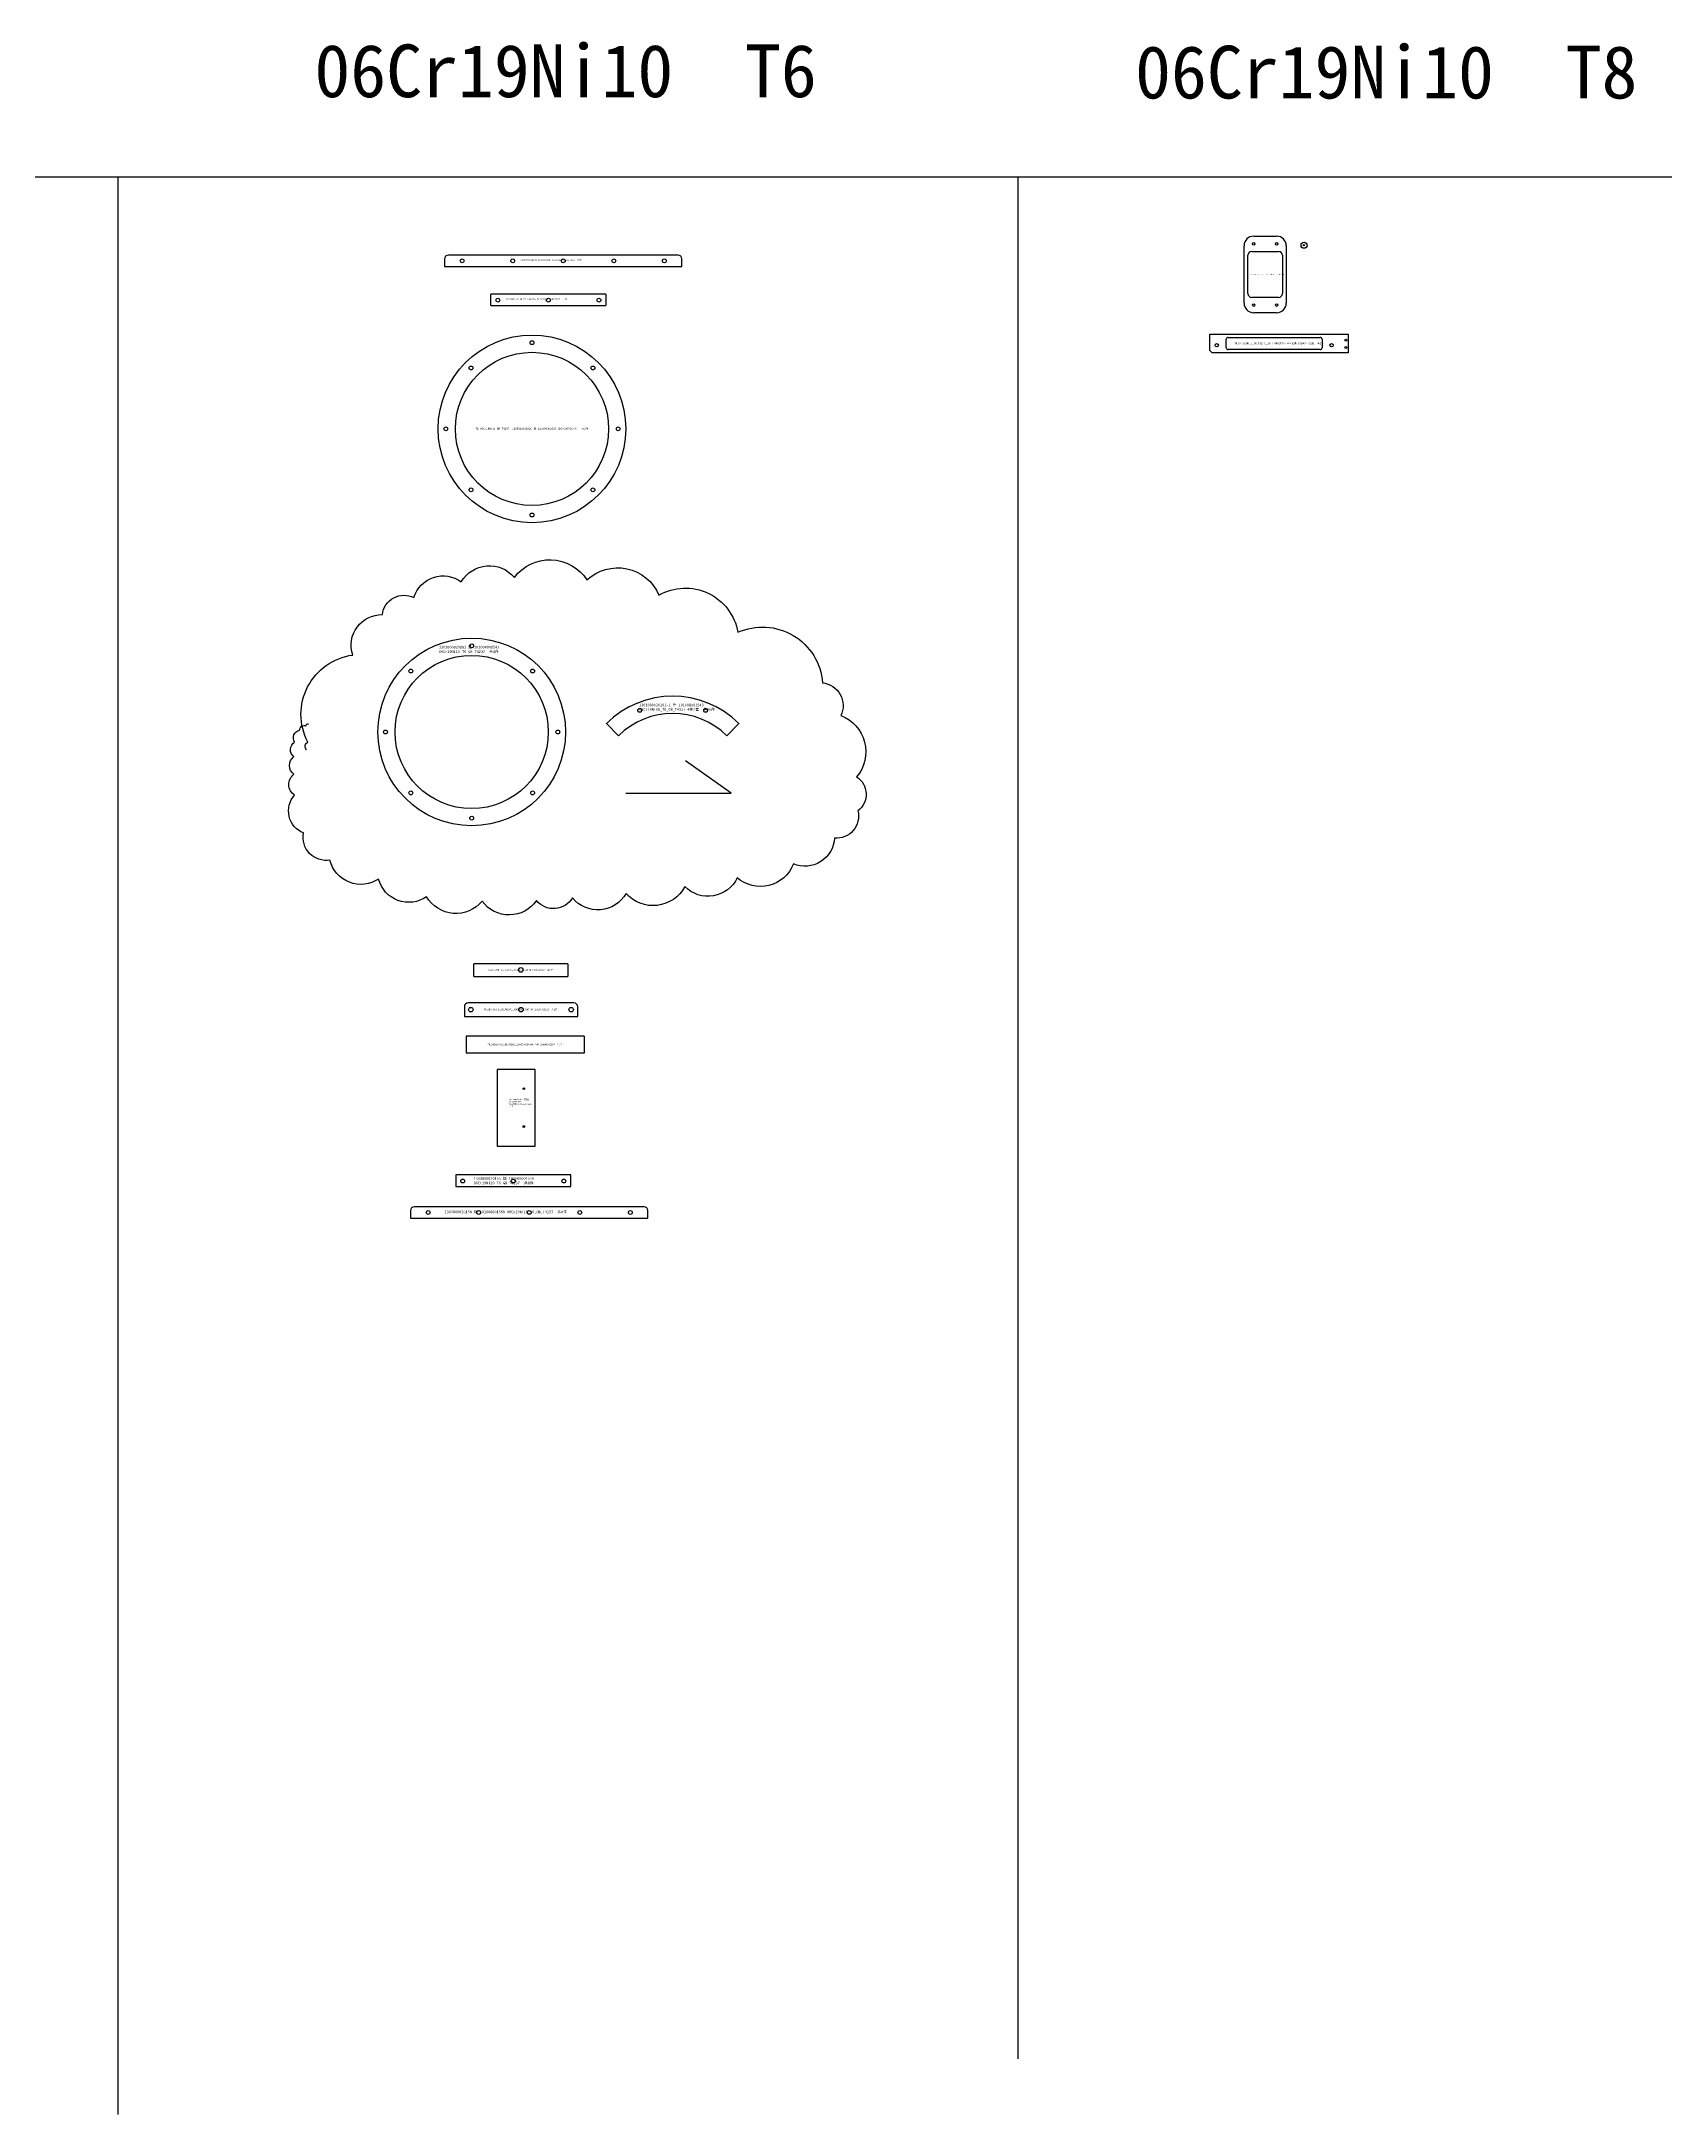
# Model space of a CAD drawing. Header units: millimetres. Extents: x -16 to 447564, y -223076 to 222851.
# Drawn here: x 14372 to 18613, y -2703 to 2711 of the extents above; entities that cross this region are included whole.
import ezdxf

# ---------------------------------------------------------------- set-up
doc = ezdxf.new("R2010")
doc.units = ezdxf.units.MM

# ---------------------------------------------------------------- blocks, each defined once
blk = doc.blocks.new('1303000021911')
at = {"color": 7, "linetype": 'CONTINUOUS'}
for p, q in [((-310, 5), (-310, -15)), ((300, 15), (-300, 15)), ((310, -15), (310, 5)), ((-310, -15), (310, -15))]:
    blk.add_line(p, q, dxfattribs=at)
for centre in [(-264, 0), (-132, 0), (132, 0), (264, 0)]:
    blk.add_circle(centre, 5, dxfattribs=at)
at = {"layer": 'DEFPOINTS', "linetype": 'CONTINUOUS'}
blk.add_circle((0, 0), 5, dxfattribs=at)
for centre, start, end in [((-300, 5), 90, 180), ((300, 5), 0, 90)]:
    blk.add_arc(centre, 10, start, end, dxfattribs=at)
at = {"layer": 'TEXT', "insert": (-111.9, 4.1), "char_height": 3.5, "width": 179.464, "attachment_point": 1}
blk.add_mtext('1303000021911 {\\fSimSun|b0|i0|c134|p2;板 }101004000328 T6_06Cr19Ni10_GB_T4237  {\\fSimSun|b0|i0|c134|p2;共}4{\\fSimSun|b0|i0|c134|p2;件}', dxfattribs=at)
blk = doc.blocks.new('1303000021912')
at = {"color": 7, "linetype": 'CONTINUOUS'}
for p, q in [((150, 15), (-150, 15)), ((-150, -15), (-150, 15)), ((150, 15), (150, -15)), ((-150, -15), (150, -15))]:
    blk.add_line(p, q, dxfattribs=at)
blk.add_circle((0, -1), 5, dxfattribs=at)
at = {"layer": 'DEFPOINTS', "linetype": 'CONTINUOUS'}
for centre in [(-132, -1), (132, -1)]:
    blk.add_circle(centre, 5, dxfattribs=at)
at = {"layer": 'TEXT', "insert": (-111.5, 3.7), "char_height": 3.5, "width": 196.7, "attachment_point": 1}
blk.add_mtext('1303000021912 {\\fSimSun|b0|i0|c134|p2;板 }101004000329 T6_06Cr19Ni10_GB_T4237  {\\fSimSun|b0|i0|c134|p2;共}4{\\fSimSun|b0|i0|c134|p2;件}', dxfattribs=at)
blk = doc.blocks.new('1303000013920_垫_1010040003')
at = {"layer": 'SLD-0', "linetype": 'CONTINUOUS'}
for centre, radius in [((0, 0), 245), ((0, 225), 5), ((0, 0), 200), ((-159.1, 159.1), 5), ((159.1, 159.1), 5), ((-225, 0), 5), ((225, 0), 5), ((-159.1, -159.1), 5), ((159.1, -159.1), 5), ((0, -225), 5)]:
    blk.add_circle(centre, radius, dxfattribs=at)
at = {"layer": 'S1', "color": 3, "insert": (0, 0), "char_height": 5.1, "attachment_point": 5}
blk.add_mtext('T6_06Cr19Ni10_GB_T4237__1303000013920 {\\fSimSun|b0|i0|c134|p2;垫 }101004000326{\\fSimSun|b0|i0|c134|p2;（}164000700-4{\\fSimSun|b0|i0|c134|p2;）  共2件}', dxfattribs=at)
blk = doc.blocks.new('1303000020101_垫_1010080015')
at = {"color": 7, "linetype": 'CONTINUOUS'}
for centre, radius in [((0, 0), 245), ((0, 225), 5), ((0, 225), 5), ((0, 0), 200), ((-159.1, 159.1), 5), ((-159.1, 159.1), 5), ((159.1, 159.1), 5), ((159.1, 159.1), 5), ((-225, 0), 5), ((-225, 0), 5), ((225, 0), 5), ((225, 0), 5), ((-159.1, -159.1), 5), ((-159.1, -159.1), 5), ((159.1, -159.1), 5), ((159.1, -159.1), 5), ((0, -225), 5), ((0, -225), 5)]:
    blk.add_circle(centre, radius, dxfattribs=at)
at = {"color": 3, "insert": (-85.6, 225.2), "char_height": 7, "width": 176.435, "attachment_point": 1}
blk.add_mtext('1303000020101 {\\fSimSun|b0|i0|c134|p2;垫 }101008001543 06Cr19Ni10_T6_GB_T4237  {\\fSimSun|b0|i0|c134|p2;共}4{\\fSimSun|b0|i0|c134|p2;件}', dxfattribs=at)
blk = doc.blocks.new('1303000020101-1_垫_10100800')
for p, q in [((629.7, 164.8), (661.5, 132.9)), ((976.1, 164.8), (944.3, 132.9))]:
    blk.add_line(p, q)
at = {"color": 7, "linetype": 'CONTINUOUS'}
for centre in [(716.8, 199.4), (889, 199.4)]:
    blk.add_circle(centre, 5, dxfattribs=at)
for radius in [245, 200]:
    blk.add_arc((802.9, -8.5), radius, 45, 135, dxfattribs=at)
at = {"color": 3, "insert": (715.3, 217.1), "char_height": 7, "width": 196.16, "attachment_point": 1}
blk.add_mtext('1303000020101-1 {\\fSimSun|b0|i0|c134|p2;垫 }101008001543 06Cr19Ni10_T6_GB_T4237 4{\\fSimSun|b0|i0|c134|p2;件}/{\\fSimSun|b0|i0|c134|p2;套  共16件}', dxfattribs=at)
blk = doc.blocks.new('1303000017648_板_1010040030')
at = {"layer": 'SLD-0', "linetype": 'CONTINUOUS'}
for p, q in [((123, 16.5), (-123, 16.5)), ((-123, -16.5), (-123, 16.5)), ((123, 16.5), (123, -16.5)), ((-123, -16.5), (123, -16.5))]:
    blk.add_line(p, q, dxfattribs=at)
blk.add_circle((0, 0.5), 6, dxfattribs=at)
at = {"layer": 'S1', "color": 3, "insert": (0, 0), "char_height": 3.6, "attachment_point": 5}
blk.add_mtext('T6_06Cr19Ni10_GB_T4237__1303000017648 {\\fSimSun|b0|i0|c134|p2;板 }101004003052  {\\fSimSun|b0|i0|c134|p2;共}12{\\fSimSun|b0|i0|c134|p2;件}', dxfattribs=at)
blk = doc.blocks.new('1303000017647_板_1010040030')
at = {"layer": 'SLD-0', "linetype": 'CONTINUOUS'}
for p, q in [((-148, 7.5), (-148, -17.5)), ((138, 17.5), (-138, 17.5)), ((148, -17.5), (148, 7.5)), ((-148, -17.5), (148, -17.5))]:
    blk.add_line(p, q, dxfattribs=at)
for centre in [(-131, 0), (0, 0), (131, 0)]:
    blk.add_circle(centre, 6, dxfattribs=at)
for centre, start, end in [((-138, 7.5), 90, 180), ((138, 7.5), 0, 90)]:
    blk.add_arc(centre, 10, start, end, dxfattribs=at)
at = {"layer": 'S1', "color": 3, "insert": (0, 0), "char_height": 4.1, "width": 199.338, "attachment_point": 5}
blk.add_mtext('T6_06Cr19Ni10_GB_T4237__1303000017647 {\\fSimSun|b0|i0|c134|p2;板 }101004003051  {\\fSimSun|b0|i0|c134|p2;共}12{\\fSimSun|b0|i0|c134|p2;件}', dxfattribs=at)
blk = doc.blocks.new('1303000024699_弯板_101009002')
at = {"layer": 'SLD-0', "linetype": 'CONTINUOUS'}
for p, q in [((-110, 22.5), (-110, -22.5)), ((197.8, 22.5), (-110, 22.5)), ((197.8, 22.5), (197.8, -22.5)), ((197.8, -22.5), (-110, -22.5))]:
    blk.add_line(p, q, dxfattribs=at)
at = {"layer": 'S1', "color": 3, "insert": (43.9, 0), "char_height": 4.1, "attachment_point": 5}
blk.add_mtext('T6_06Cr19Ni10_GB_T3280__1303000024699 {\\fSimSun|b0|i0|c134|p2;弯板 }101009002297  {\\fSimSun|b0|i0|c134|p2;共}1{\\fSimSun|b0|i0|c134|p2;件}', dxfattribs=at)
blk = doc.blocks.new('1303000023261_安装板_10100900')
at = {"layer": 'DEFPOINTS'}
for p, q in [((-50, 100), (-50, -100)), ((50, 100), (-50, 100)), ((50, -100), (50, 100)), ((-50, -100), (50, -100))]:
    blk.add_line(p, q, dxfattribs=at)
for centre in [(20, 50), (20, -49)]:
    blk.add_circle(centre, 2.1, dxfattribs=at)
at = {"color": 3, "insert": (-19.5, 23.5), "char_height": 3.5, "width": 69.539, "attachment_point": 1}
blk.add_mtext('1303000023261 {\\fSimSun|b0|i0|c134|p2;安装板 }101009001947 06Cr19Ni10_T6_GB_T4237\\P{\\fSimSun|b0|i0|c134|p2;共}4{\\fSimSun|b0|i0|c134|p2;件}', dxfattribs=at)
blk = doc.blocks.new('1303000020155_板_1010080015')
at = {"color": 7, "linetype": 'CONTINUOUS'}
for p, q in [((-150, 15), (-150, -15)), ((150, 15), (-150, 15)), ((150, -15), (150, 15)), ((-150, -15), (150, -15))]:
    blk.add_line(p, q, dxfattribs=at)
for centre in [(-132, -1), (0, -1), (132, -1)]:
    blk.add_circle(centre, 5, dxfattribs=at)
at = {"color": 3, "insert": (-103.5, 9.2), "char_height": 7, "width": 174.319, "attachment_point": 1}
blk.add_mtext('1303000020155 {\\fSimSun|b0|i0|c134|p2;板 }101008001551 06Cr19Ni10_T6_GB_T4237  {\\fSimSun|b0|i0|c134|p2;共}8{\\fSimSun|b0|i0|c134|p2;件}', dxfattribs=at)
blk = doc.blocks.new('1303000020158_板_1010080015')
at = {"color": 7, "linetype": 'CONTINUOUS'}
for p, q in [((-310, 5), (-310, -15)), ((300, 15), (-300, 15)), ((310, -15), (310, 5))]:
    blk.add_line(p, q, dxfattribs=at)
at = {"color": 7}
blk.add_line((-310, -15), (310, -15), dxfattribs=at)
at = {"color": 7, "linetype": 'CONTINUOUS'}
for centre in [(-264, 0), (-132, 0), (0, 0), (132, 0), (264, 0)]:
    blk.add_circle(centre, 5, dxfattribs=at)
for centre, start, end in [((-300, 5), 90, 180), ((300, 5), 0, 90)]:
    blk.add_arc(centre, 10, start, end, dxfattribs=at)
at = {"color": 3, "insert": (-221.1, 5.2), "char_height": 7, "width": 331.004, "attachment_point": 1}
blk.add_mtext('1303000020158 {\\fSimSun|b0|i0|c134|p2;板 }101008001550 06Cr19Ni10_T6_GB_T4237  {\\fSimSun|b0|i0|c134|p2;共}8{\\fSimSun|b0|i0|c134|p2;件}', dxfattribs=at)
blk = doc.blocks.new('1303000024732_孔板_101006002')
at = {"layer": 'SLD-0', "linetype": 'CONTINUOUS'}
for p, q in [((-55, -75), (-55, 75)), ((-35, 60), (35, 60)), ((-30, 100), (30, 100)), ((55, 75), (55, -75)), ((-45, -50), (-45, 50)), ((45, 50), (45, -50)), ((35, -60), (-35, -60)), ((30, -100), (-30, -100))]:
    blk.add_line(p, q, dxfattribs=at)
for centre in [(-30, 80), (30, 80), (-30, -80), (30, -80)]:
    blk.add_circle(centre, 3.4, dxfattribs=at)
for centre, radius, start, end in [((-30, 75), 25, 90, 180), ((-35, 50), 10, 90, 180), ((30, 75), 25, 0, 90), ((35, 50), 10, 0, 90), ((-35, -50), 10, 180, 270), ((35, -50), 10, 270, 0), ((-30, -75), 25, 180, 270), ((30, -75), 25, 270, 0)]:
    blk.add_arc(centre, radius, start, end, dxfattribs=at)
at = {"layer": 'S1', "color": 3, "insert": (0, 0), "char_height": 2.1, "attachment_point": 5}
blk.add_mtext('T8_06Cr19Ni10_GB_T4237__1303000024732 {\\fSimSun|b0|i0|c134|p2;孔板 }101006002266  {\\fSimSun|b0|i0|c134|p2;共}2{\\fSimSun|b0|i0|c134|p2;件}', dxfattribs=at)
blk = doc.blocks.new('1303000024752_块_1010060023')
at = {"layer": 'SLD-0', "linetype": 'CONTINUOUS'}
for radius in [8, 1.65]:
    blk.add_circle((0, 0), radius, dxfattribs=at)
at = {"layer": 'S1', "color": 3, "insert": (0, 0), "char_height": 0.3, "attachment_point": 5}
blk.add_mtext('T8_06Cr19Ni10_GB_T4237__1303000024752 {\\fSimSun|b0|i0|c134|p2;块 }101006002330  {\\fSimSun|b0|i0|c134|p2;共}8{\\fSimSun|b0|i0|c134|p2;件}', dxfattribs=at)
blk = doc.blocks.new('1303000024780_中前右条_1010060')
at = {"layer": 'SLD-0', "linetype": 'CONTINUOUS'}
for p, q in [((-180.75, -18), (-180.75, 24)), ((-180.75, 24), (180.75, 24)), ((-137.75, -11), (-137.75, 11)), ((-132.75, 16), (107.25, 16)), ((112.25, 11), (112.25, -11)), ((180.75, 24), (180.75, -24)), ((-180.75, -18), (-174.75, -24)), ((180.75, -24), (-174.75, -24)), ((107.25, -16), (-132.75, -16))]:
    blk.add_line(p, q, dxfattribs=at)
for centre, radius in [((174.25, 8.5), 2.5), ((-162.75, -4.5), 4.25), ((137.25, -4.5), 4.25), ((174.25, -10.5), 2.5)]:
    blk.add_circle(centre, radius, dxfattribs=at)
for centre, start, end in [((-132.75, 11), 90, 180), ((107.25, 11), 0, 90), ((-132.75, -11), 180, 270), ((107.25, -11), 270, 0)]:
    blk.add_arc(centre, 5, start, end, dxfattribs=at)
at = {"layer": 'S1', "color": 3, "insert": (0, 0), "char_height": 4.6, "attachment_point": 5}
blk.add_mtext('T8_06Cr19Ni10_GB_T4237__1303000024780 {\\fSimSun|b0|i0|c134|p2;中前右条 }101006002291  {\\fSimSun|b0|i0|c134|p2;共}1{\\fSimSun|b0|i0|c134|p2;件}', dxfattribs=at)
blk = doc.blocks.new('MERGE_0_250723凯迈2025WX-41-01号计划-下料图')
at = {"color": 1}
for p, q in [((-11319.30161, 2357.34142), (11324.56936, 2357.34142)), ((3246.35395, 2357.34142), (3246.35395, -2703.09985)), ((5596.68039, 2357.34142), (5596.68039, -2557.44601)), ((4847.90779, 747.68833), (4728.89714, 831.88243)), ((4573.12614, 747.68833), (4847.90779, 747.68833))]:
    blk.add_line(p, q, dxfattribs=at)
blk.add_lwpolyline([(3739.34178, 861.35319, -0.52056705), (3742.63982, 881.12804, -0.52056705), (3742.63982, 881.12804, -0.52056705), (3859.71991, 1108.53885, -0.52056705), (3859.71991, 1108.53885, -0.52056705), (3937.22364, 1214.00474, -0.52056705), (3937.22364, 1214.00474, -0.52056705), (4019.67441, 1258.49816, -0.52056705), (4019.67441, 1258.49816, -0.52056705), (4143.35056, 1299.69577, -0.52056705), (4143.35056, 1299.69577, -0.52056705), (4281.86786, 1311.2311, -0.52056705), (4281.86786, 1311.2311, -0.52056705), (4471.50463, 1304.63948, -0.52056705), (4471.50463, 1304.63948, -0.52056705), (4659.4924, 1265.08977, -0.52056705), (4659.4924, 1265.08977, -0.52056705), (4865.61933, 1167.86341, -0.52056705), (4865.61933, 1167.86341, -0.52056705), (5086.58739, 1036.03106, -0.52056705), (5086.58739, 1036.03106, -0.52056705), (5134.40884, 950.34003, -0.52056705), (5134.40884, 950.34003, -0.52056705), (5175.63422, 790.4933, -0.52056705), (5175.63422, 790.4933, -0.52056705), (5178.93225, 701.50646, -0.52056705), (5178.93225, 701.50646, -0.52056705), (5117.91868, 630.64657, -0.52056705), (5117.91868, 630.64657, -0.52056705), (5010.73268, 563.08248, -0.52056705), (5010.73268, 563.08248, -0.52056705), (4863.97031, 526.82859, -0.52056705), (4863.97031, 526.82859, -0.52056705), (4727.10203, 503.75793, -0.52056705), (4727.10203, 503.75793, -0.52056705), (4573.7436, 485.63098, -0.52056705), (4573.7436, 485.63098, -0.52056705), (4433.57729, 474.09564, -0.52056705), (4433.57729, 474.09564, -0.52056705), (4339.5834, 467.50403, -0.52056705), (4339.5834, 467.50403, -0.52056705), (4197.76808, 465.85612, -0.52056705), (4197.76808, 465.85612, -0.52056705), (4052.65472, 477.39145, -0.52056705), (4052.65472, 477.39145, -0.52056705), (3927.32955, 523.53278, -0.52056705), (3927.32955, 523.53278, -0.52056705), (3800.35535, 572.96991, -0.52056705), (3800.35535, 572.96991, -0.52056705), (3731.09671, 643.8298, -0.52056705), (3731.09671, 643.8298, -0.52056705), (3708.0105, 742.70407, -0.52056705), (3708.0105, 742.70407, -0.52056705), (3706.36148, 797.08491, -0.52056705), (3706.36148, 797.08491, -0.52056705), (3706.36148, 843.22624, -0.52056705), (3706.36148, 843.22624, -0.52056705), (3708.0105, 881.12804, -0.52056705), (3708.0105, 881.12804, -0.52056705), (3721.20261, 912.43823, -0.52056705), (3721.20261, 912.43823, -0.52056705), (3737.69277, 923.97356, -0.52056705), (3737.69277, 923.97356, -0.52056705), (3744.28884, 928.91727, -0.52056705), (3744.28884, 928.91727)], format="xyb", dxfattribs=at)
for name, p in [('1303000024732_孔板_101006002', (6242.58759, 2102.52712)), ('1303000024752_块_1010060023', (6344.19494, 2178.86557)), ('1303000021911', (4409.59875, 2138.05357)), ('1303000021912', (4370.73093, 2036.15413)), ('1303000013920_垫_1010040003', (4327.94986, 1699.24956)), ('1303000024780_中前右条_1010060', (6278.82677, 1922.21661)), ('1303000020101_垫_1010080015', (4170.49855, 907.59743)), ('1303000020101-1_垫_10100800', (3892.4261, 764.54415)), ('1303000017648_板_1010040030', (4298.84575, 285.7444)), ('1303000017647_板_1010040030', (4299.34964, 182.43697)), ('1303000024699_弯板_101009002', (4266.41932, 91.05994)), ('1303000020155_板_1010080015', (4278.99018, -264.15641)), ('1303000020158_板_1010080015', (4320.78891, -347.34162))]:
    blk.add_blockref(name, p)
blk.add_blockref('1303000023261_安装板_10100900', (4286.58688, -73.87785), dxfattribs=at)
at = {"color": 1, "char_height": 137.7402706, "width": 1652.6856599, "attachment_point": 1}
for s, insert in [('06Cr19Ni10  T6', (3759.8064, 2703.09985)), ('06Cr19Ni10  T8', (5902.97521, 2699.76556))]:
    blk.add_mtext(s, dxfattribs=dict(at, insert=insert))

msp = doc.modelspace()

# ---------------------------------------------------------------- block references
msp.add_blockref('MERGE_0_250723凯迈2025WX-41-01号计划-下料图', (11324.6, 0))

doc.saveas('drawing.dxf')
